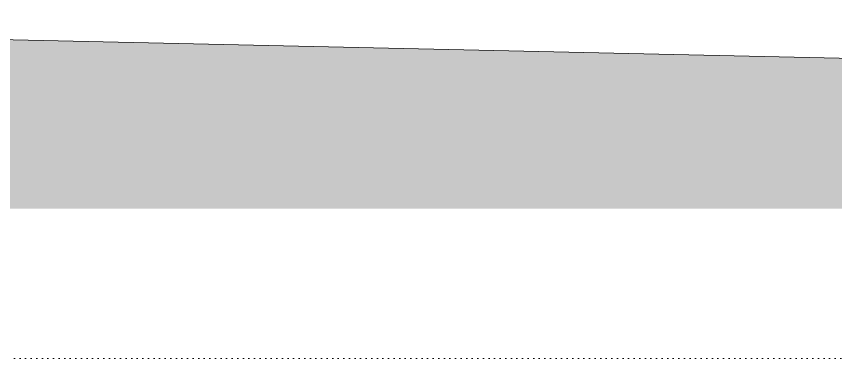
# Model space of a CAD drawing. Header units: centimetres. Extents: x -15511 to 6948, y 9649 to 14173.
# Drawn here: x -11484 to -8535, y 12330 to 13563 of the extents above; entities that cross this region are included whole.
import ezdxf

# ---------------------------------------------------------------- set-up
doc = ezdxf.new("R2010")
doc.units = ezdxf.units.CM
doc.header["$LTSCALE"] = 200
doc.linetypes.add('Dot 1mm', pattern=[0.1, 0, -0.1])
for name, color, linetype, lineweight in [('A-DETL-GENF', 92, 'Continuous', 9), ('A-DETL-THIN', 151, 'Continuous', 9), ('A-FLOR-LEVL', 51, 'Continuous', 9)]:
    doc.layers.add(name, color=color, linetype=linetype, lineweight=lineweight)

msp = doc.modelspace()

# ---------------------------------------------------------------- hatches: boundary and pattern name
at = {"layer": 'A-DETL-GENF'}
h = msp.add_hatch(dxfattribs=at)
h.set_pattern_fill('FP_3', style=0, pattern_type=2)
h.set_pattern_definition([(0, (-4285.505, 12015), (63.5, 63.5), [63.5, -63.5]), (0, (-4285.505, 12038.81), (63.5, 63.5), [63.5, -63.5]), (0, (-4285.505, 12062.625), (63.5, 63.5), [63.5, -63.5]), (90, (-4277.57, 12070.56), (-63.5, 63.5), [63.5, -63.5]), (90, (-4253.755, 12070.56), (-63.5, 63.5), [63.5, -63.5]), (90, (-4229.94, 12070.56), (-63.5, 63.5), [63.5, -63.5])])
h.paths.add_polyline_path([(-509.4, 12630), (2975.3, 12630), (2975.3, 13155), (-11899.3, 13487.6), (-11899.3, 12870), (-6832, 12870), (-6832, 13050), (-642, 13050), (-642, 12630)], flags=0)
h.paths.add_polyline_path([(3948.6, 12630), (6692, 12630), (6692, 13071.9), (3460.9, 13144.2), (3460.9, 12630)], flags=0)
h.paths.add_polyline_path([(-12384.8, 12870), (-12384.8, 13498.5), (-15255.2, 13562.7), (-15255.2, 12870), (-12511.8, 12870)], flags=0)

# ---------------------------------------------------------------- linework, layer by layer
at = {"layer": 'A-DETL-THIN'}
msp.add_line((2975.3, 13155), (-11899.3, 13487.6), dxfattribs=at)
at = {"layer": 'A-FLOR-LEVL', "linetype": 'Dot 1mm'}
msp.add_line((-15511, 12330), (6947.9, 12330), dxfattribs=at)

doc.saveas('drawing.dxf')
